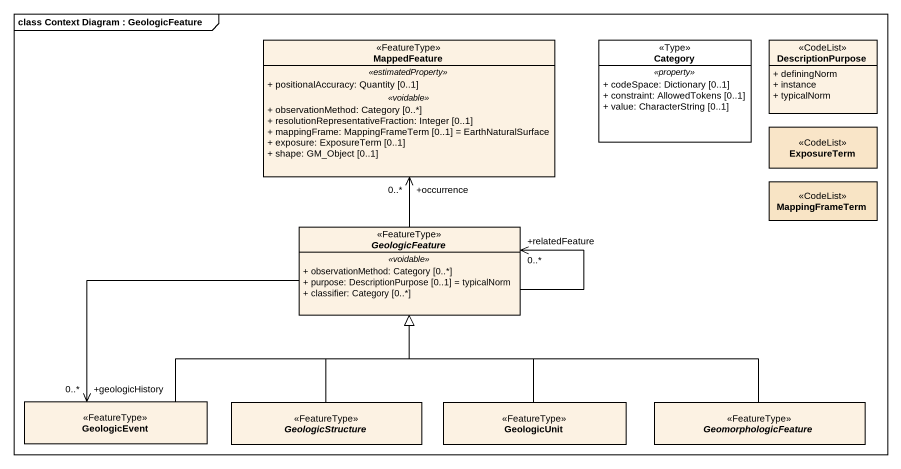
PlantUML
@startuml
mainframe class Context Diagram : GeologicFeature
hide circle
hide empty members
skinparam classAttributeIconSize 0
class MappedFeature <<FeatureType>> #FCF2E3 {
  .. <<estimatedProperty>> ..
  + positionalAccuracy: Quantity [0..1]
  .. <<voidable>> ..
  + observationMethod: Category [0..*]
  + resolutionRepresentativeFraction: Integer [0..1]
  + mappingFrame: MappingFrameTerm [0..1] = EarthNaturalSurface
  + exposure: ExposureTerm [0..1]
  + shape: GM_Object [0..1]
}
class Category <<Type>> #FFFFFF {
  .. <<property>> ..
  + codeSpace: Dictionary [0..1]
  + constraint: AllowedTokens [0..1]
  + value: CharacterString [0..1]
}
class DescriptionPurpose <<CodeList>> #FCF2E3 {
  + definingNorm
  + instance
  + typicalNorm
}
class ExposureTerm <<CodeList>> #F9E5C8
class MappingFrameTerm <<CodeList>> #F8E4C5
abstract class GeologicFeature <<FeatureType>> #FCF2E3 {
  .. <<voidable>> ..
  + observationMethod: Category [0..*]
  + purpose: DescriptionPurpose [0..1] = typicalNorm
  + classifier: Category [0..*]
}
class GeologicEvent <<FeatureType>> #FCF2E3
abstract class GeologicStructure <<FeatureType>> #FCF2E3
class GeologicUnit <<FeatureType>> #FCF2E3
abstract class GeomorphologicFeature <<FeatureType>> #FCF2E3
GeologicFeature -up-> "+occurrence\n0..*" MappedFeature
GeologicFeature --> "+relatedFeature\n0..*" GeologicFeature
GeologicFeature -left-> "+geologicHistory\n0..*" GeologicEvent
GeologicEvent -right-|> GeologicFeature
GeologicStructure -up-|> GeologicFeature
GeologicUnit -up-|> GeologicFeature
GeomorphologicFeature -left-|> GeologicFeature
@enduml
